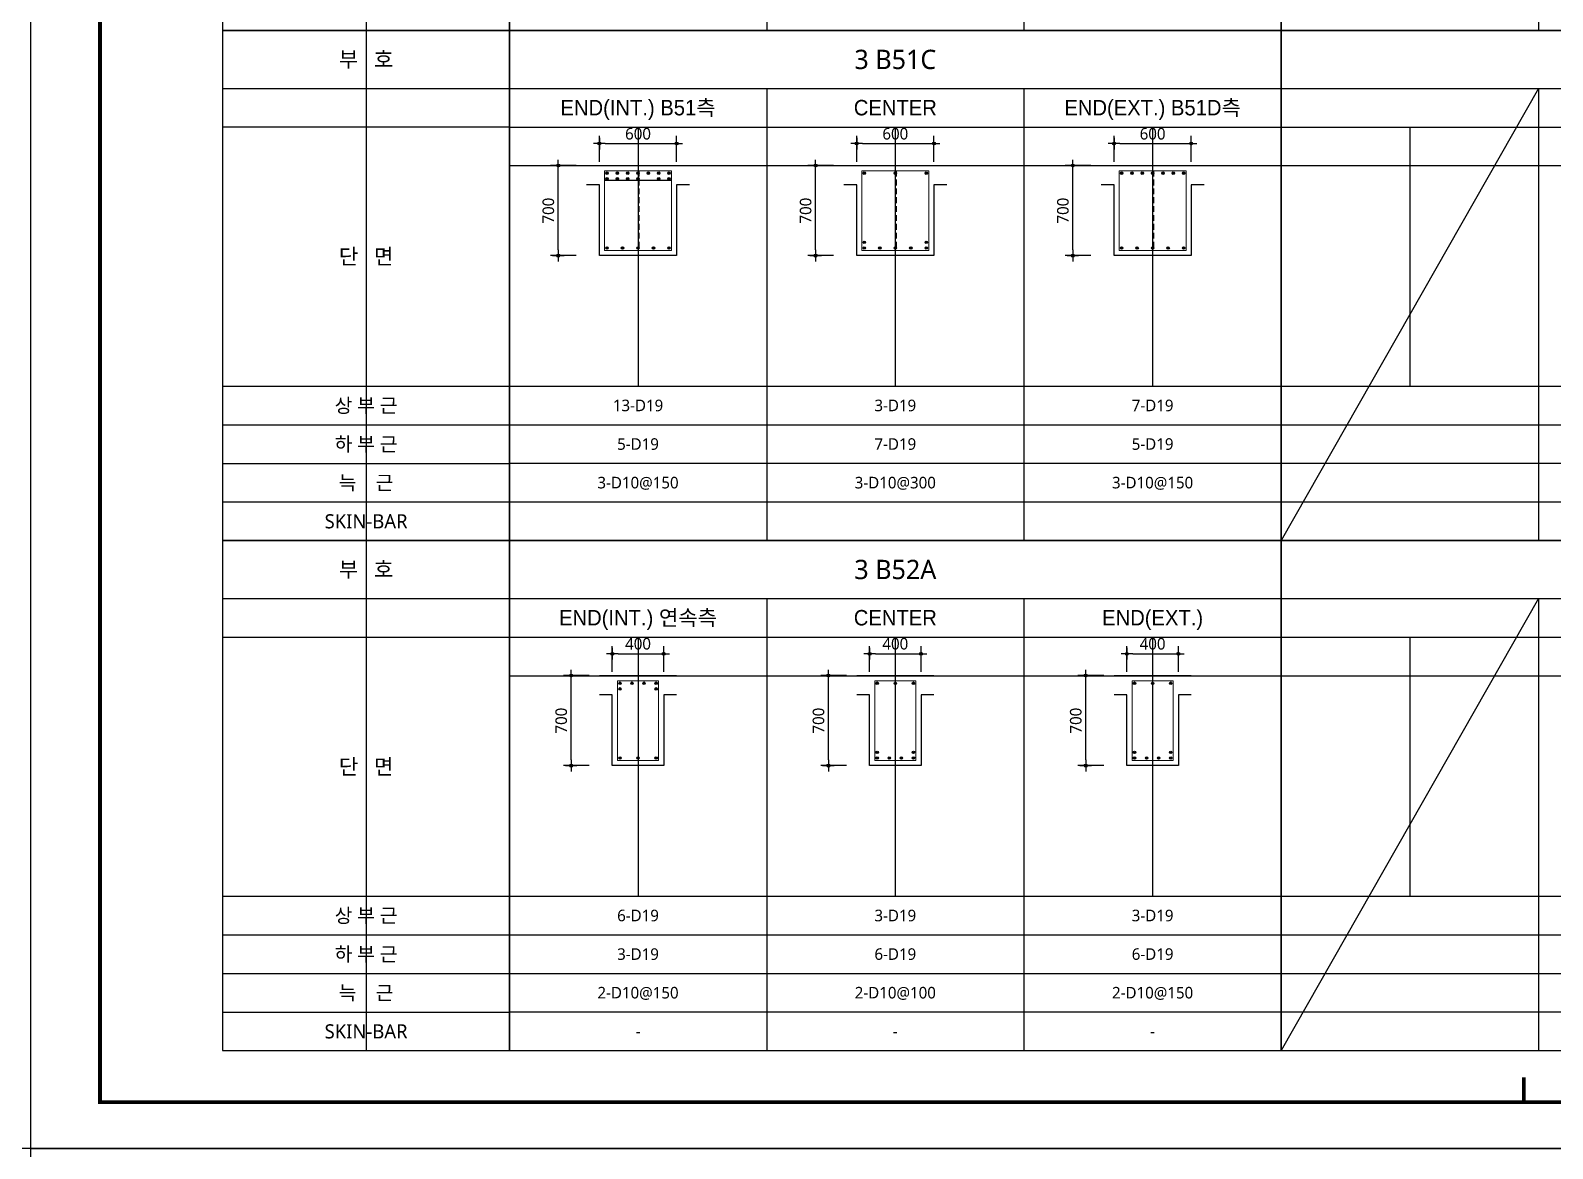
# Model space of a CAD drawing. Header units: millimetres. Extents: x 0 to 252030, y -124740 to 196020.
# Drawn here: x 25230 to 37062, y 142560 to 151250 of the extents above; entities that cross this region are included whole.
import ezdxf
from ezdxf.enums import TextEntityAlignment as Align

# ---------------------------------------------------------------- set-up
doc = ezdxf.new("R2010")
doc.units = ezdxf.units.MM
doc.header["$LTSCALE"] = 30
doc.linetypes.add('HID', pattern=[2.3, 1.5, -0.8])
doc.layers.get('DEFPOINTS').update_dxf_attribs({"color": 142})
for name, color, linetype in [('0-SEC1', 3, 'Continuous'), ('CON', 2, 'Continuous'), ('DIM', 7, 'Continuous'), ('ETC', 7, 'Continuous'), ('S-철근', 3, 'Continuous'), ('SHEET', 7, 'Continuous'), ('TXT', 3, 'Continuous'), ('XR-FORM_(도룡동)$0$Sheet', 7, 'Continuous')]:
    doc.layers.add(name, color=color, linetype=linetype)
doc.layers.add('DEFPOINT', color=151, linetype='Continuous', plot=False)
doc.layers.add('Stirrup', color=1, linetype='Continuous', lineweight=0)
doc.layers.add('TieBar', color=7, linetype='HID', lineweight=0)
doc.styles.get("Standard").update_dxf_attribs({"font": 'malgun.ttf'})
doc.styles.add('돋움', font='Dotum.ttf')
doc.styles.add('맑은 고딕', font='malgun.ttf')
doc.dimstyles.new('30NDIM', dxfattribs={"dimscale": 50, "dimtxt": 3, "dimasz": 1.5, "dimexe": 2, "dimexo": 6, "dimgap": 1, "dimtad": 1, "dimdec": 0, "dimrnd": 0.25, "dimzin": 0, "dimdsep": 46, "dimtxsty": 'Standard', "dimblk": 'Z_DOT', "dimcen": 5, "dimclrd": 256, "dimclre": 256, "dimclrt": 3, "dimadec": 0, "dimazin": 0, "dimtm": 1e-09, "dimtfac": 1, "dimtdec": 0, "dimtix": 1, "dimtmove": 2, "dimatfit": 1, "dimldrblk": 'Z_DOT', "dimfxl": 1, "dimtolj": 1, "dimtzin": 0, "dimarcsym": 0})

# ---------------------------------------------------------------- blocks, each defined once
blk = doc.blocks.new('XR-FORM_(도룡동)$0$S')
at = {"layer": 'XR-FORM_(도룡동)$0$Sheet', "const_width": 100}
blk.add_lwpolyline([(1850, 57950), (82250, 57950), (82250, 1200), (1850, 1200)], close=True, dxfattribs=at)
at = {"layer": 'XR-FORM_(도룡동)$0$Sheet', "linetype": 'Continuous', "const_width": 100}
blk.add_lwpolyline([(38745, 1846), (38745, 1200)], dxfattribs=at)
blk = doc.blocks.new('XR-FORM_(도룡동)', base_point=(101.33, -56114.51))
at = {"layer": 'DEFPOINTS'}
blk.add_lwpolyline([(0, 0), (420, 0), (420, 297), (0, 297)], close=True, dxfattribs=at)
at = {"xscale": 0.005, "yscale": 0.005, "zscale": 0.005}
blk.add_blockref('XR-FORM_(도룡동)$0$S', (-0.25, 0), dxfattribs=at)
blk = doc.blocks.new('4등분')
at = {"layer": 'DEFPOINTS'}
for p, q in [((1000, 3214), (1000, 1200)), ((3000, 3214), (3000, 1200)), ((5000, 3214), (5000, 1200)), ((0, 2914), (6000, 2914))]:
    blk.add_line(p, q, dxfattribs=at)
at = {"layer": 'SHEET'}
blk.add_line((0, 3514), (6000, 3514), dxfattribs=at)
at = {"layer": 'SHEET', "color": 6}
for p, q in [((2000, 3514), (2000, 0)), ((4000, 3514), (4000, 0)), ((0, 3214), (6000, 3214)), ((0, 1200), (6000, 1200)), ((0, 900), (6000, 900)), ((0, 600), (6000, 600)), ((0, 300), (6000, 300))]:
    blk.add_line(p, q, dxfattribs=at)
at = {"layer": 'SHEET'}
blk.add_lwpolyline([(6000, 3964), (0, 3964), (0, 0), (6000, 0)], close=True, dxfattribs=at)
blk = doc.blocks.new('*U160')
at = {"layer": 'DEFPOINTS'}
for p, q in [((-1114, 5286), (-1114, 1321)), ((-2229, 4536), (0, 4536))]:
    blk.add_line(p, q, dxfattribs=at)
at = {"layer": 'SHEET'}
blk.add_line((-2229, 4836), (0, 4836), dxfattribs=at)
at = {"layer": 'SHEET', "color": 6}
for p, q in [((-2229, 2521), (0, 2521)), ((-2229, 2221), (0, 2221)), ((-2229, 1921), (0, 1921)), ((-2229, 1621), (0, 1621))]:
    blk.add_line(p, q, dxfattribs=at)
at = {"layer": 'SHEET'}
blk.add_lwpolyline([(0, 5286), (-2229, 5286), (-2229, 1321), (0, 1321)], close=True, dxfattribs=at)
at = {"layer": 'TXT', "style": '맑은 고딕'}
for s, height, p in [('부   호', 120, (-1114, 5061)), ('단   면', 120, (-1114, 3529)), ('상 부 근', 110, (-1114, 2371)), ('하 부 근', 110, (-1114, 2071)), ('늑    근', 110, (-1114, 1771)), ('SKIN-BAR', 110, (-1114, 1471))]:
    blk.add_text(s, height=height, dxfattribs=at).set_placement(p, align=Align.MIDDLE_CENTER)
blk = doc.blocks.new('Z_DOT')
at = {"layer": 'DIM', "color": 0}
for p, q in [((-1, 0), (1, 0)), ((0, -1), (0, 1))]:
    blk.add_line(p, q, dxfattribs=at)
for radius in [0.25, 0.125]:
    blk.add_circle((0, 0), radius, dxfattribs=at)
blk = doc.blocks.new('*D173')
at = {"layer": 'DEFPOINTS', "color": 0, "transparency": 16777216}
for p in [(30153, 146406), (29753, 146086), (30153, 146086)]:
    blk.add_point(p, dxfattribs=at)
at = {"layer": 'DIM', "lineweight": -2, "transparency": 16777216}
for p, q in [((29753, 146266), (29753, 146466)), ((29798, 146406), (30108, 146406)), ((30153, 146266), (30153, 146466))]:
    blk.add_line(p, q, dxfattribs=at)
at = {"layer": 'DIM', "lineweight": -2, "transparency": 16777216, "xscale": 45, "yscale": 45, "zscale": 45, "rotation": 180}
blk.add_blockref('Z_DOT', (29753, 146406), dxfattribs=at)
at = {"layer": 'DIM', "lineweight": -2, "transparency": 16777216, "xscale": 45, "yscale": 45, "zscale": 45}
blk.add_blockref('Z_DOT', (30153, 146406), dxfattribs=at)
at = {"layer": 'DIM', "color": 3, "transparency": 16777216, "insert": (29953, 146483), "char_height": 90, "attachment_point": 5}
blk.add_mtext('\\A1;400', dxfattribs=at)
blk = doc.blocks.new('*D174')
at = {"layer": 'DEFPOINTS', "color": 0, "transparency": 16777216}
for p in [(29433, 146236), (29753, 146236), (29753, 145536)]:
    blk.add_point(p, dxfattribs=at)
at = {"layer": 'DIM', "lineweight": -2, "transparency": 16777216}
for p, q in [((29573, 146236), (29373, 146236)), ((29433, 145581), (29433, 146191)), ((29573, 145536), (29373, 145536))]:
    blk.add_line(p, q, dxfattribs=at)
at = {"layer": 'DIM', "lineweight": -2, "transparency": 16777216, "xscale": 45, "yscale": 45, "zscale": 45}
for p, rotation in [((29433, 146236), 90), ((29433, 145536), 270)]:
    blk.add_blockref('Z_DOT', p, dxfattribs=dict(at, rotation=rotation))
at = {"layer": 'DIM', "color": 3, "transparency": 16777216, "insert": (29356, 145886), "char_height": 90, "attachment_point": 5, "rotation": 90}
blk.add_mtext('\\A1;700', dxfattribs=at)
blk = doc.blocks.new('*D175')
at = {"layer": 'DEFPOINTS', "color": 0, "transparency": 16777216}
for p in [(32153, 146406), (31753, 146086), (32153, 146086)]:
    blk.add_point(p, dxfattribs=at)
at = {"layer": 'DIM', "lineweight": -2, "transparency": 16777216}
for p, q in [((31753, 146266), (31753, 146466)), ((31798, 146406), (32108, 146406)), ((32153, 146266), (32153, 146466))]:
    blk.add_line(p, q, dxfattribs=at)
at = {"layer": 'DIM', "lineweight": -2, "transparency": 16777216, "xscale": 45, "yscale": 45, "zscale": 45, "rotation": 180}
blk.add_blockref('Z_DOT', (31753, 146406), dxfattribs=at)
at = {"layer": 'DIM', "lineweight": -2, "transparency": 16777216, "xscale": 45, "yscale": 45, "zscale": 45}
blk.add_blockref('Z_DOT', (32153, 146406), dxfattribs=at)
at = {"layer": 'DIM', "color": 3, "transparency": 16777216, "insert": (31953, 146483), "char_height": 90, "attachment_point": 5}
blk.add_mtext('\\A1;400', dxfattribs=at)
blk = doc.blocks.new('*D176')
at = {"layer": 'DEFPOINTS', "color": 0, "transparency": 16777216}
for p in [(31433, 146236), (31753, 146236), (31753, 145536)]:
    blk.add_point(p, dxfattribs=at)
at = {"layer": 'DIM', "lineweight": -2, "transparency": 16777216}
for p, q in [((31573, 146236), (31373, 146236)), ((31433, 145581), (31433, 146191)), ((31573, 145536), (31373, 145536))]:
    blk.add_line(p, q, dxfattribs=at)
at = {"layer": 'DIM', "lineweight": -2, "transparency": 16777216, "xscale": 45, "yscale": 45, "zscale": 45}
for p, rotation in [((31433, 146236), 90), ((31433, 145536), 270)]:
    blk.add_blockref('Z_DOT', p, dxfattribs=dict(at, rotation=rotation))
at = {"layer": 'DIM', "color": 3, "transparency": 16777216, "insert": (31356, 145886), "char_height": 90, "attachment_point": 5, "rotation": 90}
blk.add_mtext('\\A1;700', dxfattribs=at)
blk = doc.blocks.new('*D177')
at = {"layer": 'DEFPOINTS', "color": 0, "transparency": 16777216}
for p in [(34153, 146406), (33753, 146086), (34153, 146086)]:
    blk.add_point(p, dxfattribs=at)
at = {"layer": 'DIM', "lineweight": -2, "transparency": 16777216}
for p, q in [((33753, 146266), (33753, 146466)), ((33798, 146406), (34108, 146406)), ((34153, 146266), (34153, 146466))]:
    blk.add_line(p, q, dxfattribs=at)
at = {"layer": 'DIM', "lineweight": -2, "transparency": 16777216, "xscale": 45, "yscale": 45, "zscale": 45, "rotation": 180}
blk.add_blockref('Z_DOT', (33753, 146406), dxfattribs=at)
at = {"layer": 'DIM', "lineweight": -2, "transparency": 16777216, "xscale": 45, "yscale": 45, "zscale": 45}
blk.add_blockref('Z_DOT', (34153, 146406), dxfattribs=at)
at = {"layer": 'DIM', "color": 3, "transparency": 16777216, "insert": (33953, 146483), "char_height": 90, "attachment_point": 5}
blk.add_mtext('\\A1;400', dxfattribs=at)
blk = doc.blocks.new('*D178')
at = {"layer": 'DEFPOINTS', "color": 0, "transparency": 16777216}
for p in [(33433, 146236), (33753, 146236), (33753, 145536)]:
    blk.add_point(p, dxfattribs=at)
at = {"layer": 'DIM', "lineweight": -2, "transparency": 16777216}
for p, q in [((33573, 146236), (33373, 146236)), ((33433, 145581), (33433, 146191)), ((33573, 145536), (33373, 145536))]:
    blk.add_line(p, q, dxfattribs=at)
at = {"layer": 'DIM', "lineweight": -2, "transparency": 16777216, "xscale": 45, "yscale": 45, "zscale": 45}
for p, rotation in [((33433, 146236), 90), ((33433, 145536), 270)]:
    blk.add_blockref('Z_DOT', p, dxfattribs=dict(at, rotation=rotation))
at = {"layer": 'DIM', "color": 3, "transparency": 16777216, "insert": (33356, 145886), "char_height": 90, "attachment_point": 5, "rotation": 90}
blk.add_mtext('\\A1;700', dxfattribs=at)
blk = doc.blocks.new('*D1041')
at = {"layer": 'DEFPOINTS', "color": 0, "transparency": 16777216}
for p in [(30253, 150371), (29653, 150050), (30253, 150050)]:
    blk.add_point(p, dxfattribs=at)
at = {"layer": 'DIM', "lineweight": -2, "transparency": 16777216}
for p, q in [((29653, 150230), (29653, 150431)), ((30253, 150230), (30253, 150431)), ((29698, 150371), (30208, 150371))]:
    blk.add_line(p, q, dxfattribs=at)
at = {"layer": 'DIM', "lineweight": -2, "transparency": 16777216, "xscale": 45, "yscale": 45, "zscale": 45, "rotation": 180}
blk.add_blockref('Z_DOT', (29653, 150371), dxfattribs=at)
at = {"layer": 'DIM', "lineweight": -2, "transparency": 16777216, "xscale": 45, "yscale": 45, "zscale": 45}
blk.add_blockref('Z_DOT', (30253, 150371), dxfattribs=at)
at = {"layer": 'DIM', "color": 3, "transparency": 16777216, "insert": (29953, 150447), "char_height": 90, "attachment_point": 5}
blk.add_mtext('\\A1;600', dxfattribs=at)
blk = doc.blocks.new('*D1042')
at = {"layer": 'DEFPOINTS', "color": 0, "transparency": 16777216}
for p in [(29333, 150200), (29653, 150200), (29653, 149500)]:
    blk.add_point(p, dxfattribs=at)
at = {"layer": 'DIM', "lineweight": -2, "transparency": 16777216}
for p, q in [((29473, 150200), (29273, 150200)), ((29333, 149545), (29333, 150155)), ((29473, 149500), (29273, 149500))]:
    blk.add_line(p, q, dxfattribs=at)
at = {"layer": 'DIM', "lineweight": -2, "transparency": 16777216, "xscale": 45, "yscale": 45, "zscale": 45}
for p, rotation in [((29333, 150200), 90), ((29333, 149500), 270)]:
    blk.add_blockref('Z_DOT', p, dxfattribs=dict(at, rotation=rotation))
at = {"layer": 'DIM', "color": 3, "transparency": 16777216, "insert": (29256, 149850), "char_height": 90, "attachment_point": 5, "rotation": 90}
blk.add_mtext('\\A1;700', dxfattribs=at)
blk = doc.blocks.new('*D1043')
at = {"layer": 'DEFPOINTS', "color": 0, "transparency": 16777216}
for p in [(32253, 150371), (31653, 150050), (32253, 150050)]:
    blk.add_point(p, dxfattribs=at)
at = {"layer": 'DIM', "lineweight": -2, "transparency": 16777216}
for p, q in [((31653, 150230), (31653, 150431)), ((32253, 150230), (32253, 150431)), ((31698, 150371), (32208, 150371))]:
    blk.add_line(p, q, dxfattribs=at)
at = {"layer": 'DIM', "lineweight": -2, "transparency": 16777216, "xscale": 45, "yscale": 45, "zscale": 45, "rotation": 180}
blk.add_blockref('Z_DOT', (31653, 150371), dxfattribs=at)
at = {"layer": 'DIM', "lineweight": -2, "transparency": 16777216, "xscale": 45, "yscale": 45, "zscale": 45}
blk.add_blockref('Z_DOT', (32253, 150371), dxfattribs=at)
at = {"layer": 'DIM', "color": 3, "transparency": 16777216, "insert": (31953, 150447), "char_height": 90, "attachment_point": 5}
blk.add_mtext('\\A1;600', dxfattribs=at)
blk = doc.blocks.new('*D1044')
at = {"layer": 'DEFPOINTS', "color": 0, "transparency": 16777216}
for p in [(34253, 150371), (33653, 150050), (34253, 150050)]:
    blk.add_point(p, dxfattribs=at)
at = {"layer": 'DIM', "lineweight": -2, "transparency": 16777216}
for p, q in [((33653, 150230), (33653, 150431)), ((34253, 150230), (34253, 150431)), ((33698, 150371), (34208, 150371))]:
    blk.add_line(p, q, dxfattribs=at)
at = {"layer": 'DIM', "lineweight": -2, "transparency": 16777216, "xscale": 45, "yscale": 45, "zscale": 45, "rotation": 180}
blk.add_blockref('Z_DOT', (33653, 150371), dxfattribs=at)
at = {"layer": 'DIM', "lineweight": -2, "transparency": 16777216, "xscale": 45, "yscale": 45, "zscale": 45}
blk.add_blockref('Z_DOT', (34253, 150371), dxfattribs=at)
at = {"layer": 'DIM', "color": 3, "transparency": 16777216, "insert": (33953, 150447), "char_height": 90, "attachment_point": 5}
blk.add_mtext('\\A1;600', dxfattribs=at)
blk = doc.blocks.new('*D1045')
at = {"layer": 'DEFPOINTS', "color": 0, "transparency": 16777216}
for p in [(31333, 150200), (31653, 150200), (31653, 149500)]:
    blk.add_point(p, dxfattribs=at)
at = {"layer": 'DIM', "lineweight": -2, "transparency": 16777216}
for p, q in [((31473, 150200), (31273, 150200)), ((31333, 149545), (31333, 150155)), ((31473, 149500), (31273, 149500))]:
    blk.add_line(p, q, dxfattribs=at)
at = {"layer": 'DIM', "lineweight": -2, "transparency": 16777216, "xscale": 45, "yscale": 45, "zscale": 45}
for p, rotation in [((31333, 150200), 90), ((31333, 149500), 270)]:
    blk.add_blockref('Z_DOT', p, dxfattribs=dict(at, rotation=rotation))
at = {"layer": 'DIM', "color": 3, "transparency": 16777216, "insert": (31256, 149850), "char_height": 90, "attachment_point": 5, "rotation": 90}
blk.add_mtext('\\A1;700', dxfattribs=at)
blk = doc.blocks.new('*D1046')
at = {"layer": 'DEFPOINTS', "color": 0, "transparency": 16777216}
for p in [(33333, 150200), (33653, 150200), (33653, 149500)]:
    blk.add_point(p, dxfattribs=at)
at = {"layer": 'DIM', "lineweight": -2, "transparency": 16777216}
for p, q in [((33473, 150200), (33273, 150200)), ((33333, 149545), (33333, 150155)), ((33473, 149500), (33273, 149500))]:
    blk.add_line(p, q, dxfattribs=at)
at = {"layer": 'DIM', "lineweight": -2, "transparency": 16777216, "xscale": 45, "yscale": 45, "zscale": 45}
for p, rotation in [((33333, 150200), 90), ((33333, 149500), 270)]:
    blk.add_blockref('Z_DOT', p, dxfattribs=dict(at, rotation=rotation))
at = {"layer": 'DIM', "color": 3, "transparency": 16777216, "insert": (33256, 149850), "char_height": 90, "attachment_point": 5, "rotation": 90}
blk.add_mtext('\\A1;700', dxfattribs=at)

msp = doc.modelspace()

# ---------------------------------------------------------------- hatches: boundary and pattern name
at = {"layer": 'S-철근'}
h = msp.add_hatch(color=256, dxfattribs=at)
edge = h.paths.add_edge_path()
edge.add_arc((29712.08013, 150141.41992), 9.55, 0, 180)
edge.add_arc((29712.08013, 150141.41992), 9.55, 180, 360)
h = msp.add_hatch(color=256, dxfattribs=at)
edge = h.paths.add_edge_path()
edge.add_arc((29792.3868, 150141.41992), 9.55, 0, 180)
edge.add_arc((29792.3868, 150141.41992), 9.55, 180, 360)
h = msp.add_hatch(color=256, dxfattribs=at)
edge = h.paths.add_edge_path()
edge.add_arc((29872.69347, 150141.41992), 9.55, 0, 180)
edge.add_arc((29872.69347, 150141.41992), 9.55, 180, 360)
h = msp.add_hatch(color=256, dxfattribs=at)
edge = h.paths.add_edge_path()
edge.add_arc((29953.00013, 150141.41992), 9.55, 0, 180)
edge.add_arc((29953.00013, 150141.41992), 9.55, 180, 360)
h = msp.add_hatch(color=256, dxfattribs=at)
edge = h.paths.add_edge_path()
edge.add_arc((30033.3068, 150141.41992), 9.55, 0, 180)
edge.add_arc((30033.3068, 150141.41992), 9.55, 180, 360)
h = msp.add_hatch(color=256, dxfattribs=at)
edge = h.paths.add_edge_path()
edge.add_arc((30113.61347, 150141.41992), 9.55, 0, 180)
edge.add_arc((30113.61347, 150141.41992), 9.55, 180, 360)
h = msp.add_hatch(color=256, dxfattribs=at)
edge = h.paths.add_edge_path()
edge.add_arc((30193.92013, 150141.41992), 9.55, 0, 180)
edge.add_arc((30193.92013, 150141.41992), 9.55, 180, 360)
h = msp.add_hatch(color=256, dxfattribs=at)
edge = h.paths.add_edge_path()
edge.add_arc((31712.08013, 150141.41992), 9.55, 0, 180)
edge.add_arc((31712.08013, 150141.41992), 9.55, 180, 360)
h = msp.add_hatch(color=256, dxfattribs=at)
edge = h.paths.add_edge_path()
edge.add_arc((31953.00013, 150141.41992), 9.55, 0, 180)
edge.add_arc((31953.00013, 150141.41992), 9.55, 180, 360)
h = msp.add_hatch(color=256, dxfattribs=at)
edge = h.paths.add_edge_path()
edge.add_arc((32193.92013, 150141.41992), 9.55, 0, 180)
edge.add_arc((32193.92013, 150141.41992), 9.55, 180, 360)
h = msp.add_hatch(color=256, dxfattribs=at)
edge = h.paths.add_edge_path()
edge.add_arc((33712.08013, 150141.41992), 9.55, 0, 180)
edge.add_arc((33712.08013, 150141.41992), 9.55, 180, 360)
h = msp.add_hatch(color=256, dxfattribs=at)
edge = h.paths.add_edge_path()
edge.add_arc((33792.3868, 150141.41992), 9.55, 0, 180)
edge.add_arc((33792.3868, 150141.41992), 9.55, 180, 360)
h = msp.add_hatch(color=256, dxfattribs=at)
edge = h.paths.add_edge_path()
edge.add_arc((33872.69347, 150141.41992), 9.55, 0, 180)
edge.add_arc((33872.69347, 150141.41992), 9.55, 180, 360)
h = msp.add_hatch(color=256, dxfattribs=at)
edge = h.paths.add_edge_path()
edge.add_arc((33953.00013, 150141.41992), 9.55, 0, 180)
edge.add_arc((33953.00013, 150141.41992), 9.55, 180, 360)
h = msp.add_hatch(color=256, dxfattribs=at)
edge = h.paths.add_edge_path()
edge.add_arc((34033.3068, 150141.41992), 9.55, 0, 180)
edge.add_arc((34033.3068, 150141.41992), 9.55, 180, 360)
h = msp.add_hatch(color=256, dxfattribs=at)
edge = h.paths.add_edge_path()
edge.add_arc((34113.61347, 150141.41992), 9.55, 0, 180)
edge.add_arc((34113.61347, 150141.41992), 9.55, 180, 360)
h = msp.add_hatch(color=256, dxfattribs=at)
edge = h.paths.add_edge_path()
edge.add_arc((34193.92013, 150141.41992), 9.55, 0, 180)
edge.add_arc((34193.92013, 150141.41992), 9.55, 180, 360)
h = msp.add_hatch(color=256, dxfattribs=at)
edge = h.paths.add_edge_path()
edge.add_arc((29712.08013, 150097.31992), 9.55, 0, 180)
edge.add_arc((29712.08013, 150097.31992), 9.55, 180, 360)
h = msp.add_hatch(color=256, dxfattribs=at)
edge = h.paths.add_edge_path()
edge.add_arc((29792.3868, 150097.31992), 9.55, 0, 180)
edge.add_arc((29792.3868, 150097.31992), 9.55, 180, 360)
h = msp.add_hatch(color=256, dxfattribs=at)
edge = h.paths.add_edge_path()
edge.add_arc((29872.69347, 150097.31992), 9.55, 0, 180)
edge.add_arc((29872.69347, 150097.31992), 9.55, 180, 360)
h = msp.add_hatch(color=256, dxfattribs=at)
edge = h.paths.add_edge_path()
edge.add_arc((29953.00013, 150097.31992), 9.55, 0, 180)
edge.add_arc((29953.00013, 150097.31992), 9.55, 180, 360)
h = msp.add_hatch(color=256, dxfattribs=at)
edge = h.paths.add_edge_path()
edge.add_arc((30113.61347, 150097.31992), 9.55, 0, 180)
edge.add_arc((30113.61347, 150097.31992), 9.55, 180, 360)
h = msp.add_hatch(color=256, dxfattribs=at)
edge = h.paths.add_edge_path()
edge.add_arc((30193.92013, 150097.31992), 9.55, 0, 180)
edge.add_arc((30193.92013, 150097.31992), 9.55, 180, 360)
h = msp.add_hatch(color=256, dxfattribs=at)
edge = h.paths.add_edge_path()
edge.add_arc((29712.08013, 149559.57992), 9.55, 0, 180)
edge.add_arc((29712.08013, 149559.57992), 9.55, 180, 360)
h = msp.add_hatch(color=256, dxfattribs=at)
edge = h.paths.add_edge_path()
edge.add_arc((29832.54013, 149559.57992), 9.55, 0, 180)
edge.add_arc((29832.54013, 149559.57992), 9.55, 180, 360)
h = msp.add_hatch(color=256, dxfattribs=at)
edge = h.paths.add_edge_path()
edge.add_arc((29953.00013, 149559.57992), 9.55, 0, 180)
edge.add_arc((29953.00013, 149559.57992), 9.55, 180, 360)
h = msp.add_hatch(color=256, dxfattribs=at)
edge = h.paths.add_edge_path()
edge.add_arc((30073.46013, 149559.57992), 9.55, 0, 180)
edge.add_arc((30073.46013, 149559.57992), 9.55, 180, 360)
h = msp.add_hatch(color=256, dxfattribs=at)
edge = h.paths.add_edge_path()
edge.add_arc((30193.92013, 149559.57992), 9.55, 0, 180)
edge.add_arc((30193.92013, 149559.57992), 9.55, 180, 360)
h = msp.add_hatch(color=256, dxfattribs=at)
edge = h.paths.add_edge_path()
edge.add_arc((31712.08013, 149603.67992), 9.55, 0, 180)
edge.add_arc((31712.08013, 149603.67992), 9.55, 180, 360)
h = msp.add_hatch(color=256, dxfattribs=at)
edge = h.paths.add_edge_path()
edge.add_arc((31712.08013, 149559.57992), 9.55, 0, 180)
edge.add_arc((31712.08013, 149559.57992), 9.55, 180, 360)
h = msp.add_hatch(color=256, dxfattribs=at)
edge = h.paths.add_edge_path()
edge.add_arc((31832.54013, 149559.57992), 9.55, 0, 180)
edge.add_arc((31832.54013, 149559.57992), 9.55, 180, 360)
h = msp.add_hatch(color=256, dxfattribs=at)
edge = h.paths.add_edge_path()
edge.add_arc((31953.00013, 149559.57992), 9.55, 0, 180)
edge.add_arc((31953.00013, 149559.57992), 9.55, 180, 360)
h = msp.add_hatch(color=256, dxfattribs=at)
edge = h.paths.add_edge_path()
edge.add_arc((32073.46013, 149559.57992), 9.55, 0, 180)
edge.add_arc((32073.46013, 149559.57992), 9.55, 180, 360)
h = msp.add_hatch(color=256, dxfattribs=at)
edge = h.paths.add_edge_path()
edge.add_arc((32193.92013, 149603.67992), 9.55, 0, 180)
edge.add_arc((32193.92013, 149603.67992), 9.55, 180, 360)
h = msp.add_hatch(color=256, dxfattribs=at)
edge = h.paths.add_edge_path()
edge.add_arc((32193.92013, 149559.57992), 9.55, 0, 180)
edge.add_arc((32193.92013, 149559.57992), 9.55, 180, 360)
h = msp.add_hatch(color=256, dxfattribs=at)
edge = h.paths.add_edge_path()
edge.add_arc((33712.08013, 149559.57992), 9.55, 0, 180)
edge.add_arc((33712.08013, 149559.57992), 9.55, 180, 360)
h = msp.add_hatch(color=256, dxfattribs=at)
edge = h.paths.add_edge_path()
edge.add_arc((33832.54013, 149559.57992), 9.55, 0, 180)
edge.add_arc((33832.54013, 149559.57992), 9.55, 180, 360)
h = msp.add_hatch(color=256, dxfattribs=at)
edge = h.paths.add_edge_path()
edge.add_arc((33953.00013, 149559.57992), 9.55, 0, 180)
edge.add_arc((33953.00013, 149559.57992), 9.55, 180, 360)
h = msp.add_hatch(color=256, dxfattribs=at)
edge = h.paths.add_edge_path()
edge.add_arc((34073.46013, 149559.57992), 9.55, 0, 180)
edge.add_arc((34073.46013, 149559.57992), 9.55, 180, 360)
h = msp.add_hatch(color=256, dxfattribs=at)
edge = h.paths.add_edge_path()
edge.add_arc((34193.92013, 149559.57992), 9.55, 0, 180)
edge.add_arc((34193.92013, 149559.57992), 9.55, 180, 360)
h = msp.add_hatch(color=256, dxfattribs=at)
edge = h.paths.add_edge_path()
edge.add_arc((29812.08013, 146176.91992), 9.55, 0, 180)
edge.add_arc((29812.08013, 146176.91992), 9.55, 180, 360)
h = msp.add_hatch(color=256, dxfattribs=at)
edge = h.paths.add_edge_path()
edge.add_arc((29812.08013, 146132.81992), 9.55, 0, 180)
edge.add_arc((29812.08013, 146132.81992), 9.55, 180, 360)
h = msp.add_hatch(color=256, dxfattribs=at)
edge = h.paths.add_edge_path()
edge.add_arc((29906.0268, 146176.91992), 9.55, 0, 180)
edge.add_arc((29906.0268, 146176.91992), 9.55, 180, 360)
h = msp.add_hatch(color=256, dxfattribs=at)
edge = h.paths.add_edge_path()
edge.add_arc((29999.97347, 146176.91992), 9.55, 0, 180)
edge.add_arc((29999.97347, 146176.91992), 9.55, 180, 360)
h = msp.add_hatch(color=256, dxfattribs=at)
edge = h.paths.add_edge_path()
edge.add_arc((30093.92013, 146176.91992), 9.55, 0, 180)
edge.add_arc((30093.92013, 146176.91992), 9.55, 180, 360)
h = msp.add_hatch(color=256, dxfattribs=at)
edge = h.paths.add_edge_path()
edge.add_arc((30093.92013, 146132.81992), 9.55, 0, 180)
edge.add_arc((30093.92013, 146132.81992), 9.55, 180, 360)
h = msp.add_hatch(color=256, dxfattribs=at)
edge = h.paths.add_edge_path()
edge.add_arc((31812.08013, 146176.91992), 9.55, 0, 180)
edge.add_arc((31812.08013, 146176.91992), 9.55, 180, 360)
h = msp.add_hatch(color=256, dxfattribs=at)
edge = h.paths.add_edge_path()
edge.add_arc((31953.00013, 146176.91992), 9.55, 0, 180)
edge.add_arc((31953.00013, 146176.91992), 9.55, 180, 360)
h = msp.add_hatch(color=256, dxfattribs=at)
edge = h.paths.add_edge_path()
edge.add_arc((32093.92013, 146176.91992), 9.55, 0, 180)
edge.add_arc((32093.92013, 146176.91992), 9.55, 180, 360)
h = msp.add_hatch(color=256, dxfattribs=at)
edge = h.paths.add_edge_path()
edge.add_arc((33812.08013, 146176.91992), 9.55, 0, 180)
edge.add_arc((33812.08013, 146176.91992), 9.55, 180, 360)
h = msp.add_hatch(color=256, dxfattribs=at)
edge = h.paths.add_edge_path()
edge.add_arc((33953.00013, 146176.91992), 9.55, 0, 180)
edge.add_arc((33953.00013, 146176.91992), 9.55, 180, 360)
h = msp.add_hatch(color=256, dxfattribs=at)
edge = h.paths.add_edge_path()
edge.add_arc((34093.92013, 146176.91992), 9.55, 0, 180)
edge.add_arc((34093.92013, 146176.91992), 9.55, 180, 360)
h = msp.add_hatch(color=256, dxfattribs=at)
edge = h.paths.add_edge_path()
edge.add_arc((29812.08013, 145595.07992), 9.55, 0, 180)
edge.add_arc((29812.08013, 145595.07992), 9.55, 180, 360)
h = msp.add_hatch(color=256, dxfattribs=at)
edge = h.paths.add_edge_path()
edge.add_arc((29953.00013, 145595.07992), 9.55, 0, 180)
edge.add_arc((29953.00013, 145595.07992), 9.55, 180, 360)
h = msp.add_hatch(color=256, dxfattribs=at)
edge = h.paths.add_edge_path()
edge.add_arc((30093.92013, 145595.07992), 9.55, 0, 180)
edge.add_arc((30093.92013, 145595.07992), 9.55, 180, 360)
h = msp.add_hatch(color=256, dxfattribs=at)
edge = h.paths.add_edge_path()
edge.add_arc((31812.08013, 145639.17992), 9.55, 0, 180)
edge.add_arc((31812.08013, 145639.17992), 9.55, 180, 360)
h = msp.add_hatch(color=256, dxfattribs=at)
edge = h.paths.add_edge_path()
edge.add_arc((31812.08013, 145595.07992), 9.55, 0, 180)
edge.add_arc((31812.08013, 145595.07992), 9.55, 180, 360)
h = msp.add_hatch(color=256, dxfattribs=at)
edge = h.paths.add_edge_path()
edge.add_arc((31906.0268, 145595.07992), 9.55, 0, 180)
edge.add_arc((31906.0268, 145595.07992), 9.55, 180, 360)
h = msp.add_hatch(color=256, dxfattribs=at)
edge = h.paths.add_edge_path()
edge.add_arc((31999.97347, 145595.07992), 9.55, 0, 180)
edge.add_arc((31999.97347, 145595.07992), 9.55, 180, 360)
h = msp.add_hatch(color=256, dxfattribs=at)
edge = h.paths.add_edge_path()
edge.add_arc((32093.92013, 145639.17992), 9.55, 0, 180)
edge.add_arc((32093.92013, 145639.17992), 9.55, 180, 360)
h = msp.add_hatch(color=256, dxfattribs=at)
edge = h.paths.add_edge_path()
edge.add_arc((32093.92013, 145595.07992), 9.55, 0, 180)
edge.add_arc((32093.92013, 145595.07992), 9.55, 180, 360)
h = msp.add_hatch(color=256, dxfattribs=at)
edge = h.paths.add_edge_path()
edge.add_arc((33812.08013, 145639.17992), 9.55, 0, 180)
edge.add_arc((33812.08013, 145639.17992), 9.55, 180, 360)
h = msp.add_hatch(color=256, dxfattribs=at)
edge = h.paths.add_edge_path()
edge.add_arc((33812.08013, 145595.07992), 9.55, 0, 180)
edge.add_arc((33812.08013, 145595.07992), 9.55, 180, 360)
h = msp.add_hatch(color=256, dxfattribs=at)
edge = h.paths.add_edge_path()
edge.add_arc((33906.0268, 145595.07992), 9.55, 0, 180)
edge.add_arc((33906.0268, 145595.07992), 9.55, 180, 360)
h = msp.add_hatch(color=256, dxfattribs=at)
edge = h.paths.add_edge_path()
edge.add_arc((33999.97347, 145595.07992), 9.55, 0, 180)
edge.add_arc((33999.97347, 145595.07992), 9.55, 180, 360)
h = msp.add_hatch(color=256, dxfattribs=at)
edge = h.paths.add_edge_path()
edge.add_arc((34093.92013, 145639.17992), 9.55, 0, 180)
edge.add_arc((34093.92013, 145639.17992), 9.55, 180, 360)
h = msp.add_hatch(color=256, dxfattribs=at)
edge = h.paths.add_edge_path()
edge.add_arc((34093.92013, 145595.07992), 9.55, 0, 180)
edge.add_arc((34093.92013, 145595.07992), 9.55, 180, 360)

# ---------------------------------------------------------------- linework, layer by layer
at = {"layer": 'CON', "color": 8}
for p, q in [((29553.00013, 150200.49992), (30353.00013, 150200.49992)), ((31553.00013, 150200.49992), (32353.00013, 150200.49992)), ((33553.00013, 150200.49992), (34353.00013, 150200.49992)), ((29653.00013, 146235.99992), (30253.00013, 146235.99992)), ((31653.00013, 146235.99992), (32253.00013, 146235.99992)), ((33653.00013, 146235.99992), (34253.00013, 146235.99992))]:
    msp.add_line(p, q, dxfattribs=at)
for points in [[(30353.00013, 150050.49992), (30253.00013, 150050.49992), (30253.00013, 149500.49992), (29653.00013, 149500.49992), (29653.00013, 150050.49992), (29553.00013, 150050.49992)], [(32353.00013, 150050.49992), (32253.00013, 150050.49992), (32253.00013, 149500.49992), (31653.00013, 149500.49992), (31653.00013, 150050.49992), (31553.00013, 150050.49992)], [(34353.00013, 150050.49992), (34253.00013, 150050.49992), (34253.00013, 149500.49992), (33653.00013, 149500.49992), (33653.00013, 150050.49992), (33553.00013, 150050.49992)], [(30253.00013, 146085.99992), (30153.00013, 146085.99992), (30153.00013, 145535.99992), (29753.00013, 145535.99992), (29753.00013, 146085.99992), (29653.00013, 146085.99992)], [(32253.00013, 146085.99992), (32153.00013, 146085.99992), (32153.00013, 145535.99992), (31753.00013, 145535.99992), (31753.00013, 146085.99992), (31653.00013, 146085.99992)], [(34253.00013, 146085.99992), (34153.00013, 146085.99992), (34153.00013, 145535.99992), (33753.00013, 145535.99992), (33753.00013, 146085.99992), (33653.00013, 146085.99992)]]:
    msp.add_lwpolyline(points, dxfattribs=at)
at = {"layer": 'DEFPOINT'}
for points in [[(0.00014, 160379.99992), (25230.00014, 160379.99992), (25230.00014, 35639.99992), (0.00014, 35639.99992)], [(12615.00014, 160379.99992), (25230.00014, 160379.99992), (25230.00014, 142559.99992), (12615.00014, 142559.99992)]]:
    msp.add_lwpolyline(points, close=True, dxfattribs=at)
at = {"layer": 'ETC', "color": 8}
msp.add_line((29693.00013, 150087.76992), (30213.00013, 150087.76992), dxfattribs=at)
at = {"layer": 'S-철근'}
for centre in [(29712.08013, 150141.41992), (29792.3868, 150141.41992), (29872.69347, 150141.41992), (29953.00013, 150141.41992), (30033.3068, 150141.41992), (30113.61347, 150141.41992), (30193.92013, 150141.41992), (31712.08013, 150141.41992), (31953.00013, 150141.41992), (32193.92013, 150141.41992), (33712.08013, 150141.41992), (33792.3868, 150141.41992), (33872.69347, 150141.41992), (33953.00013, 150141.41992), (34033.3068, 150141.41992), (34113.61347, 150141.41992), (34193.92013, 150141.41992), (29712.08013, 150097.31992), (29792.3868, 150097.31992), (29872.69347, 150097.31992), (29953.00013, 150097.31992), (30113.61347, 150097.31992), (30193.92013, 150097.31992), (29712.08013, 149559.57992), (29832.54013, 149559.57992), (29953.00013, 149559.57992), (30073.46013, 149559.57992), (30193.92013, 149559.57992), (31712.08013, 149603.67992), (31712.08013, 149559.57992), (31832.54013, 149559.57992), (31953.00013, 149559.57992), (32073.46013, 149559.57992), (32193.92013, 149603.67992), (32193.92013, 149559.57992), (33712.08013, 149559.57992), (33832.54013, 149559.57992), (33953.00013, 149559.57992), (34073.46013, 149559.57992), (34193.92013, 149559.57992), (29812.08013, 146176.91992), (29812.08013, 146132.81992), (29906.0268, 146176.91992), (29999.97347, 146176.91992), (30093.92013, 146176.91992), (30093.92013, 146132.81992), (31812.08013, 146176.91992), (31953.00013, 146176.91992), (32093.92013, 146176.91992), (33812.08013, 146176.91992), (33953.00013, 146176.91992), (34093.92013, 146176.91992), (29812.08013, 145595.07992), (29953.00013, 145595.07992), (30093.92013, 145595.07992), (31812.08013, 145639.17992), (31812.08013, 145595.07992), (31906.0268, 145595.07992), (31999.97347, 145595.07992), (32093.92013, 145639.17992), (32093.92013, 145595.07992), (33812.08013, 145639.17992), (33812.08013, 145595.07992), (33906.0268, 145595.07992), (33999.97347, 145595.07992), (34093.92013, 145639.17992), (34093.92013, 145595.07992)]:
    msp.add_circle(centre, 9.55, dxfattribs=at)
at = {"layer": 'SHEET'}
for p, q in [((36953.00013, 150800.49992), (34953.00013, 147285.99992)), ((36953.00013, 146835.99992), (34953.00013, 143321.49992))]:
    msp.add_line(p, q, dxfattribs=at)
at = {"layer": 'Stirrup', "color": 3}
for points in [[(29693.00013, 149540.49992), (29693.00013, 150160.49992), (30213.00013, 150160.49992), (30213.00013, 149540.49992), (29693.00013, 149540.49992)], [(31693.00013, 149540.49992), (31693.00013, 150160.49992), (32213.00013, 150160.49992), (32213.00013, 149540.49992), (31693.00013, 149540.49992)], [(33693.00013, 149540.49992), (33693.00013, 150160.49992), (34213.00013, 150160.49992), (34213.00013, 149540.49992), (33693.00013, 149540.49992)], [(29793.00013, 145575.99992), (29793.00013, 146195.99992), (30113.00013, 146195.99992), (30113.00013, 145575.99992), (29793.00013, 145575.99992)], [(31793.00013, 145575.99992), (31793.00013, 146195.99992), (32113.00013, 146195.99992), (32113.00013, 145575.99992), (31793.00013, 145575.99992)], [(33793.00013, 145575.99992), (33793.00013, 146195.99992), (34113.00013, 146195.99992), (34113.00013, 145575.99992), (33793.00013, 145575.99992)]]:
    msp.add_lwpolyline(points, dxfattribs=at)
at = {"layer": 'TieBar'}
for p, q in [((29962.55013, 150160.49992), (29962.55013, 149540.49992)), ((31962.55013, 150160.49992), (31962.55013, 149540.49992)), ((33962.55013, 150160.49992), (33962.55013, 149540.49992))]:
    msp.add_line(p, q, dxfattribs=at)

# ---------------------------------------------------------------- block references
for name, p in [('*U160', (28953.00013, 149928.99992)), ('4등분', (28953.00013, 151250.49992)), ('4등분', (34953.00013, 151250.49992)), ('*U160', (28953.00013, 145964.49992)), ('4등분', (28953.00013, 147285.99992)), ('4등분', (34953.00013, 147285.99992)), ('*U160', (28953.00013, 141999.99992)), ('4등분', (28953.00013, 143321.49992)), ('4등분', (34953.00013, 143321.49992))]:
    msp.add_blockref(name, p)
at = {"layer": '0-SEC1', "xscale": 60, "yscale": 60, "zscale": 60}
for p in [(31310.02429, -3224310.57868), (31310.02429, -3242130.57868)]:
    msp.add_blockref('XR-FORM_(도룡동)', p, dxfattribs=at)

# ---------------------------------------------------------------- texts
at = {"layer": 'TXT', "color": 2, "style": '맑은 고딕'}
for s, p in [('3 B51C', (31953.00013, 151025.49992)), ('3 B52A', (31953.00013, 147060.99992))]:
    msp.add_text(s, height=150, dxfattribs=at).set_placement(p, align=Align.MIDDLE_CENTER)
at = {"layer": 'TXT'}
for s, height, style, p in [('END(INT.) B51측', 120, '돋움', (29953.00013, 150650.49992)), ('CENTER', 120, '돋움', (31953.00013, 150650.49992)), ('END(EXT.) B51D측', 120, '돋움', (33953.00013, 150650.49992)), ('13-D19', 90, '맑은 고딕', (29953.00013, 148335.99992)), ('3-D19', 90, '맑은 고딕', (31953.00013, 148335.99992)), ('7-D19', 90, '맑은 고딕', (33953.00013, 148335.99992)), ('5-D19', 90, '맑은 고딕', (29953.00013, 148035.99992)), ('7-D19', 90, '맑은 고딕', (31953.00013, 148035.99992)), ('5-D19', 90, '맑은 고딕', (33953.00013, 148035.99992)), ('3-D10@150', 90, '맑은 고딕', (29953.00013, 147735.99992)), ('3-D10@300', 90, '맑은 고딕', (31953.00013, 147735.99992)), ('3-D10@150', 90, '맑은 고딕', (33953.00013, 147735.99992)), ('END(INT.) 연속측', 120, '돋움', (29953.00013, 146685.99992)), ('CENTER', 120, '돋움', (31953.00013, 146685.99992)), ('END(EXT.)', 120, '돋움', (33953.00013, 146685.99992)), ('6-D19', 90, '맑은 고딕', (29953.00013, 144371.49992)), ('3-D19', 90, '맑은 고딕', (31953.00013, 144371.49992)), ('3-D19', 90, '맑은 고딕', (33953.00013, 144371.49992)), ('3-D19', 90, '맑은 고딕', (29953.00013, 144071.49992)), ('6-D19', 90, '맑은 고딕', (31953.00013, 144071.49992)), ('6-D19', 90, '맑은 고딕', (33953.00013, 144071.49992)), ('2-D10@150', 90, '맑은 고딕', (29953.00013, 143771.49992)), ('2-D10@100', 90, '맑은 고딕', (31953.00013, 143771.49992)), ('2-D10@150', 90, '맑은 고딕', (33953.00013, 143771.49992)), ('-', 90, '맑은 고딕', (29953.00013, 143471.49992)), ('-', 90, '맑은 고딕', (31953.00013, 143471.49992)), ('-', 90, '맑은 고딕', (33953.00013, 143471.49992))]:
    msp.add_text(s, height=height, dxfattribs=dict(at, style=style)).set_placement(p, align=Align.MIDDLE_CENTER)

# ---------------------------------------------------------------- dimensions: what is measured, and where the dimension line sits
at = {"layer": 'DIM'}
for base, p1, p2, picture, middle in [((30253.00013, 150370.65148), (29653.00013, 150050.49992), (30253.00013, 150050.49992), '*D1041', (29953.00013, 150447.14945)), ((32253.00013, 150370.65148), (31653.00013, 150050.49992), (32253.00013, 150050.49992), '*D1043', (31953.00013, 150447.14945)), ((34253.00013, 150370.65148), (33653.00013, 150050.49992), (34253.00013, 150050.49992), '*D1044', (33953.00013, 150447.14945)), ((30153.00013, 146406.15148), (29753.00013, 146085.99992), (30153.00013, 146085.99992), '*D173', (29953.00013, 146482.64945)), ((32153.00013, 146406.15148), (31753.00013, 146085.99992), (32153.00013, 146085.99992), '*D175', (31953.00013, 146482.64945)), ((34153.00013, 146406.15148), (33753.00013, 146085.99992), (34153.00013, 146085.99992), '*D177', (33953.00013, 146482.64945))]:
    dim = msp.add_linear_dim(base=base, p1=p1, p2=p2, dimstyle='30NDIM', override={"dimscale": 30, "dimtxsty": 'Standard'}, dxfattribs=at)
    dim.commit()
    dim.dimension.update_dxf_attribs({"geometry": picture, "text_midpoint": middle})
for base, p1, p2, picture, middle in [((29332.84857, 150200.49992), (29653.00013, 149500.49992), (29653.00013, 150200.49992), '*D1042', (29256.3506, 149850.49992)), ((31332.84857, 150200.49992), (31653.00013, 149500.49992), (31653.00013, 150200.49992), '*D1045', (31256.3506, 149850.49992)), ((33332.84857, 150200.49992), (33653.00013, 149500.49992), (33653.00013, 150200.49992), '*D1046', (33256.3506, 149850.49992)), ((29432.84857, 146235.99992), (29753.00013, 145535.99992), (29753.00013, 146235.99992), '*D174', (29356.3506, 145885.99992)), ((31432.84857, 146235.99992), (31753.00013, 145535.99992), (31753.00013, 146235.99992), '*D176', (31356.3506, 145885.99992)), ((33432.84857, 146235.99992), (33753.00013, 145535.99992), (33753.00013, 146235.99992), '*D178', (33356.3506, 145885.99992))]:
    dim = msp.add_linear_dim(base=base, p1=p1, p2=p2, angle=90, dimstyle='30NDIM', override={"dimscale": 30, "dimtxsty": 'Standard'}, dxfattribs=at)
    dim.commit()
    dim.dimension.update_dxf_attribs({"geometry": picture, "text_midpoint": middle})

doc.saveas('drawing.dxf')
